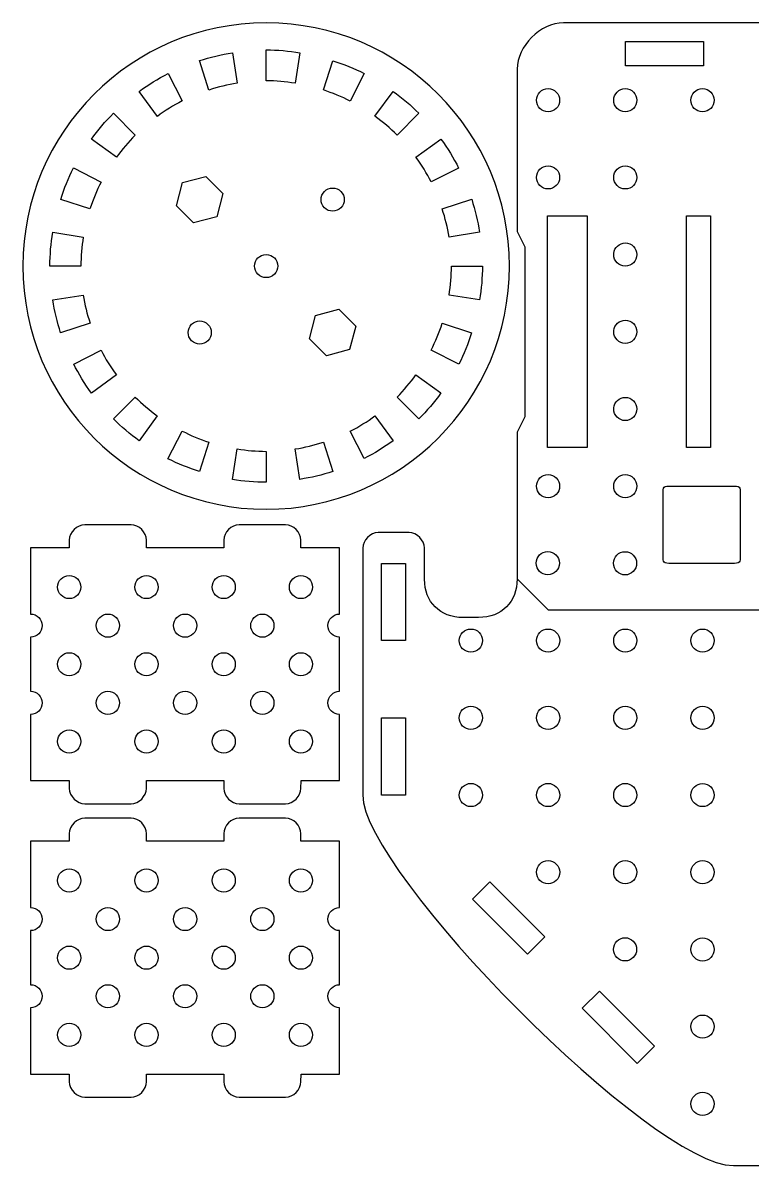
# Model space of a CAD drawing. Extents: x 3 to 312, y -223 to -75.
# Drawn here: x 2.8 to 97.3, y -223.1 to -75 of the extents above; entities that cross this region are included whole.
import ezdxf

# ---------------------------------------------------------------- set-up
doc = ezdxf.new("R2010")
doc.units = 0
doc.layers.add('Transparent', color=7, linetype='CONTINUOUS')

msp = doc.modelspace()

# ---------------------------------------------------------------- linework, layer by layer
at = {"layer": 'Transparent', "color": 7}
for p, q in [((34.325278, -75.025699), (34.325278, -75.025699)), ((198.828886, -75.032599), (72.827698, -75.032599)), ((72.827698, -75.032599), (72.827698, -75.032602)), ((80.836855, -77.454641), (90.93677, -77.454641)), ((80.836855, -80.604837), (80.836855, -77.454641)), ((80.836855, -77.454641), (80.836855, -77.454641)), ((90.93677, -77.454641), (90.93677, -80.604837)), ((29.950269, -78.903497), (30.573162, -82.834215)), ((29.950269, -78.903497), (29.950269, -78.903497)), ((34.325278, -82.524431), (34.325278, -78.524811)), ((34.325278, -78.524811), (34.325278, -78.524811)), ((38.703024, -78.885858), (38.075193, -82.849096)), ((41.737478, -83.713402), (42.967233, -79.927656)), ((42.967233, -79.927656), (42.967233, -79.927656)), ((66.82771, -81.032581), (66.82771, -90.032823)), ((90.93677, -80.604837), (80.836855, -80.604837)), ((21.626943, -81.602247), (21.626943, -81.602247)), ((48.417649, -87.12763), (50.763057, -83.899714)), ((50.763057, -83.899714), (50.763057, -83.899714)), ((70.830073, -83.545085), (70.830073, -83.545085)), ((80.82582, -83.545085), (80.82582, -83.545085)), ((90.825969, -83.545085), (90.825969, -83.545085)), ((14.538847, -86.738471), (14.538847, -86.738471)), ((53.718121, -92.435282), (56.954872, -90.083798)), ((56.954872, -90.083798), (56.954872, -90.083798)), ((66.82771, -90.032823), (66.82771, -91.032728)), ((66.82771, -91.032728), (66.82771, -102.033883)), ((9.377285, -93.81332), (9.377285, -93.81332)), ((70.829537, -93.537162), (70.829537, -93.537162)), ((80.828586, -93.53434), (80.828586, -93.53434)), ((22.705653, -98.721892), (23.509873, -95.722178)), ((23.509873, -95.722178), (26.522285, -94.905277)), ((26.522285, -94.905277), (28.729884, -97.112895)), ((26.522285, -94.905277), (26.522285, -94.905277)), ((28.729884, -97.112895), (27.919059, -100.131349)), ((42.937204, -96.417265), (42.938023, -96.41726)), ((42.938023, -96.41726), (42.938023, -96.41726)), ((24.91328, -100.929508), (22.705653, -98.721892)), ((57.122427, -99.118767), (60.938495, -97.879083)), ((60.938495, -97.879083), (60.938495, -97.879083)), ((27.919059, -100.131349), (24.91328, -100.929508)), ((70.774955, -100.03383), (73.775231, -100.03383)), ((70.774955, -130.033722), (70.774955, -100.03383)), ((70.774955, -100.03383), (70.774955, -100.03383)), ((73.775231, -100.03383), (73.775231, -100.036653)), ((73.775231, -100.036653), (75.874795, -100.036653)), ((75.874795, -100.036653), (75.874795, -130.036545)), ((88.774891, -100.036653), (91.874933, -100.036653)), ((88.774891, -130.036545), (88.774891, -100.036653)), ((88.774891, -100.036653), (88.774891, -100.036653)), ((91.874933, -100.036653), (91.874933, -130.036545)), ((6.68624, -102.148245), (10.650022, -102.776079)), ((6.68624, -102.148245), (6.68624, -102.148245)), ((66.82771, -102.033883), (67.827624, -104.033693)), ((80.82582, -103.536386), (80.82582, -103.536386)), ((34.325278, -105.023937), (34.325278, -105.023937)), ((67.827624, -104.033693), (67.827624, -126.033795)), ((58.325173, -106.525997), (58.325173, -106.525997)), ((6.703878, -110.900992), (10.634585, -110.278119)), ((10.634585, -110.278119), (10.634585, -110.278119)), ((61.964288, -110.903749), (58.000533, -110.275915)), ((40.723227, -112.935529), (43.735611, -112.118628)), ((43.735611, -112.118628), (45.943238, -114.326244)), ((43.735611, -112.118628), (43.735611, -112.118628)), ((25.724951, -113.630067), (25.725205, -113.630061)), ((39.919007, -115.935244), (40.723227, -112.935529)), ((57.136764, -113.937638), (57.136764, -113.937638)), ((80.82582, -113.535982), (80.82582, -113.535982)), ((45.943238, -114.326244), (45.132413, -117.344701)), ((42.126634, -118.142859), (39.919007, -115.935244)), ((9.402628, -119.224343), (12.941977, -117.421319)), ((12.941977, -117.421319), (12.941977, -117.421319)), ((45.132413, -117.344701), (42.126634, -118.142859)), ((53.721988, -120.618366), (56.949904, -122.963788)), ((53.721988, -120.618366), (53.721988, -120.618366)), ((14.538847, -126.312422), (17.365472, -123.485789)), ((17.365472, -123.485789), (17.365472, -123.485789)), ((54.111708, -126.312422), (51.285055, -123.485789)), ((80.82582, -123.536679), (80.82582, -123.536679)), ((48.414884, -125.918855), (50.766387, -129.155588)), ((48.414884, -125.918855), (48.414884, -125.918855)), ((67.827624, -126.033795), (66.82771, -128.033605)), ((21.614243, -131.473451), (23.440983, -127.888345)), ((23.440983, -127.888345), (23.440983, -127.888345)), ((66.82771, -128.033605), (66.82771, -147.032893)), ((29.947531, -134.164482), (30.575363, -130.201244)), ((30.575363, -130.201244), (30.575363, -130.201244)), ((41.73251, -129.32316), (41.73251, -129.32316)), ((72.775318, -130.033722), (70.774955, -130.033722)), ((72.775318, -130.036545), (72.775318, -130.033722)), ((75.874795, -130.036545), (72.775318, -130.036545)), ((91.874933, -130.036545), (88.774891, -130.036545)), ((34.325278, -130.525909), (34.325278, -134.525529)), ((70.828436, -133.525252), (70.828436, -133.525252)), ((80.828586, -133.53908), (80.828586, -133.53908)), ((85.717295, -143.917362), (85.717295, -136.139163)), ((86.828545, -135.028463), (94.606195, -135.028463)), ((86.828545, -135.028463), (86.828545, -135.028463)), ((95.717445, -136.139163), (95.717445, -143.917362)), ((16.832072, -140.022992), (10.832112, -140.022992)), ((10.832112, -140.022992), (10.832112, -140.022992)), ((36.830649, -140.022992), (30.830689, -140.022992)), ((8.832286, -142.022802), (8.828899, -142.022802)), ((8.828899, -142.022802), (8.828899, -143.021603)), ((18.832435, -143.021603), (18.832435, -142.022802)), ((28.830863, -142.022802), (28.833685, -143.021603)), ((38.834399, -143.021603), (38.831012, -142.022802)), ((52.827936, -141.041732), (48.827775, -141.041732)), ((8.828899, -143.021603), (3.828288, -143.021603)), ((3.828288, -143.021603), (3.828288, -146.097935)), ((28.833685, -143.021603), (18.832435, -143.021603)), ((43.826204, -143.021603), (38.834399, -143.021603)), ((43.826204, -146.097935), (43.826204, -143.021603)), ((46.827976, -143.041539), (46.827976, -152.042334)), ((54.827763, -147.079191), (54.827763, -143.033273)), ((70.792058, -143.503399), (70.792058, -143.503399)), ((80.792207, -143.517171), (80.792207, -143.517171)), ((49.279217, -145.033001), (52.379259, -145.033001)), ((49.279217, -149.719984), (49.279217, -145.033001)), ((49.279217, -145.033001), (49.279217, -145.033001)), ((52.379259, -145.033001), (52.379259, -149.716126)), ((94.606195, -145.028059), (86.828545, -145.028059)), ((3.828288, -146.097935), (3.828288, -146.097935)), ((3.828288, -146.097935), (3.828288, -151.597961)), ((43.829026, -146.097935), (43.826204, -146.097935)), ((43.829026, -151.597961), (43.829026, -146.097935)), ((8.826782, -146.597889), (8.826782, -146.597889)), ((18.828032, -146.597889), (18.828032, -146.597889)), ((28.829282, -146.597889), (28.829282, -146.597889)), ((38.830532, -146.597889), (38.830532, -146.597889)), ((66.828585, -147.027987), (70.828606, -151.027988)), ((49.279217, -155.033701), (49.279217, -149.719984)), ((52.379259, -149.716126), (52.379259, -155.033701)), ((70.828606, -151.027988), (200.8286, -151.027988)), ((13.827393, -151.598514), (13.827393, -151.598514)), ((23.828643, -151.598514), (23.828643, -151.598514)), ((33.829893, -151.598514), (33.829893, -151.598514)), ((46.827976, -152.042334), (46.827976, -175.032422)), ((61.827636, -152.033518), (59.827273, -152.042887)), ((60.833254, -153.530562), (60.833254, -153.530562)), ((70.833403, -153.530562), (70.833403, -153.530562)), ((80.829122, -153.530562), (80.829122, -153.530562)), ((90.829271, -153.534965), (90.829271, -153.534965)), ((3.828288, -154.596572), (3.828288, -161.599211)), ((43.829026, -161.599211), (43.829026, -154.596572)), ((52.379259, -155.033701), (49.279217, -155.033701)), ((8.826782, -156.599139), (8.826782, -156.599139)), ((18.828032, -156.599139), (18.828032, -156.599139)), ((28.829282, -156.599139), (28.829282, -156.599139)), ((38.830532, -156.599139), (38.830532, -156.599139)), ((13.827393, -161.599764), (13.827393, -161.599764)), ((23.828643, -161.599764), (23.828643, -161.599764)), ((33.829893, -161.599764), (33.829893, -161.599764)), ((60.833254, -163.530703), (60.833254, -163.530703)), ((70.833403, -163.530703), (70.833403, -163.530703)), ((80.829122, -163.530703), (80.829122, -163.530703)), ((90.829271, -163.535134), (90.829271, -163.535134)), ((3.828288, -164.597822), (3.828288, -171.098306)), ((43.829026, -171.098306), (43.829026, -164.597822)), ((49.279217, -165.033336), (52.379259, -165.033336)), ((49.279217, -169.720322), (49.279217, -165.033336)), ((49.279217, -165.033336), (49.279217, -165.033336)), ((52.379259, -165.033336), (52.379259, -169.716461)), ((8.826782, -166.600389), (8.826782, -166.600389)), ((18.828032, -166.600389), (18.828032, -166.600389)), ((28.829282, -166.600389), (28.829282, -166.600389)), ((38.830532, -166.600389), (38.830532, -166.600389)), ((49.279217, -175.034036), (49.279217, -169.720322)), ((52.379259, -169.716461), (52.379259, -175.034036)), ((3.828288, -171.098306), (3.83111, -171.098306)), ((3.83111, -171.098306), (3.83111, -173.17308)), ((43.829026, -173.17308), (43.829026, -171.098306)), ((43.829026, -171.098306), (43.829026, -171.098306)), ((3.83111, -173.17308), (8.831721, -173.17308)), ((8.831721, -173.17308), (8.831721, -174.172984)), ((18.83187, -174.172984), (18.834693, -173.17308)), ((18.834693, -173.17308), (28.835943, -173.17308)), ((28.835943, -173.17308), (28.832556, -174.172984)), ((38.832705, -174.172984), (38.837221, -173.17308)), ((38.837221, -173.17308), (43.829026, -173.17308)), ((60.833254, -173.530898), (60.833254, -173.530898)), ((70.833403, -173.530898), (70.833403, -173.530898)), ((80.829122, -173.530898), (80.829122, -173.530898)), ((90.829271, -173.5353), (90.829271, -173.5353)), ((10.831548, -176.173344), (16.831508, -176.173344)), ((30.832919, -176.173344), (36.832907, -176.173344)), ((52.379259, -175.034036), (49.279217, -175.034036)), ((16.832072, -178.022989), (10.832112, -178.022989)), ((10.832112, -178.022989), (10.832112, -178.022989)), ((36.830649, -178.022989), (30.830689, -178.022989)), ((8.832286, -180.022799), (8.828899, -180.022799)), ((8.828899, -180.022799), (8.828899, -181.021601)), ((18.832435, -181.021601), (18.832435, -180.022799)), ((28.830863, -180.022799), (28.833685, -181.021601)), ((38.834399, -181.021601), (38.831012, -180.022799)), ((8.828899, -181.021601), (3.828288, -181.021601)), ((3.828288, -181.021601), (3.828288, -184.097933)), ((28.833685, -181.021601), (18.832435, -181.021601)), ((43.826204, -181.021601), (38.834399, -181.021601)), ((43.826204, -184.097933), (43.826204, -181.021601)), ((70.833403, -183.531623), (70.833403, -183.531623)), ((80.829122, -183.531623), (80.829122, -183.531623)), ((90.829271, -183.531623), (90.829271, -183.531623)), ((3.828288, -184.097933), (3.828288, -184.097933)), ((3.828288, -184.097933), (3.828288, -189.597959)), ((8.826782, -184.597887), (8.826782, -184.597887)), ((18.828032, -184.597887), (18.828032, -184.597887)), ((28.829282, -184.597887), (28.829282, -184.597887)), ((38.830532, -184.597887), (38.830532, -184.597887)), ((43.829026, -184.097933), (43.826204, -184.097933)), ((43.829026, -189.597959), (43.829026, -184.097933)), ((61.043256, -188.50468), (63.270723, -186.277219)), ((63.270723, -186.277219), (70.412271, -193.418765)), ((63.270723, -186.277219), (63.270723, -186.277219)), ((68.184804, -195.646226), (61.043256, -188.50468)), ((13.827393, -189.598512), (13.827393, -189.598512)), ((23.828643, -189.598512), (23.828643, -189.598512)), ((33.829893, -189.598512), (33.829893, -189.598512)), ((3.828288, -192.59657), (3.828288, -199.599206)), ((43.829026, -199.599206), (43.829026, -192.59657)), ((70.412271, -193.418765), (68.184804, -195.646226)), ((80.793308, -193.520238), (80.793308, -193.520238)), ((90.829271, -193.534151), (90.829271, -193.534151)), ((8.826782, -194.599134), (8.826782, -194.599134)), ((18.828032, -194.599134), (18.828032, -194.599134)), ((28.829282, -194.599134), (28.829282, -194.599134)), ((38.830532, -194.599134), (38.830532, -194.599134)), ((13.827393, -199.599759), (13.827393, -199.599759)), ((23.828643, -199.599759), (23.828643, -199.599759)), ((33.829893, -199.599759), (33.829893, -199.599759)), ((75.244762, -202.645188), (77.47223, -200.417726)), ((77.47223, -200.417726), (84.613778, -207.559823)), ((77.47223, -200.417726), (77.47223, -200.417726)), ((3.828288, -202.597817), (3.828288, -209.098301)), ((43.829026, -209.098301), (43.829026, -202.597817)), ((82.386311, -209.787284), (75.244762, -202.645188)), ((90.829271, -203.534284), (90.829271, -203.534284)), ((8.826782, -204.600384), (8.826782, -204.600384)), ((18.828032, -204.600384), (18.828032, -204.600384)), ((28.829282, -204.600384), (28.829282, -204.600384)), ((38.830532, -204.600384), (38.830532, -204.600384)), ((84.613778, -207.559823), (82.386311, -209.787284)), ((3.828288, -209.098301), (3.83111, -209.098301)), ((3.83111, -209.098301), (3.83111, -211.173074)), ((43.829026, -211.173074), (43.829026, -209.098301)), ((43.829026, -209.098301), (43.829026, -209.098301)), ((3.83111, -211.173074), (8.831721, -211.173074)), ((8.831721, -211.173074), (8.831721, -212.172979)), ((18.83187, -212.172979), (18.834693, -211.173074)), ((18.834693, -211.173074), (28.835943, -211.173074)), ((28.835943, -211.173074), (28.832556, -212.172979)), ((38.832705, -212.172979), (38.837221, -211.173074)), ((38.837221, -211.173074), (43.829026, -211.173074)), ((10.831548, -214.173339), (16.831508, -214.173339)), ((30.832919, -214.173339), (36.832907, -214.173339)), ((90.829271, -213.53443), (90.829271, -213.53443)), ((94.819526, -223.022877), (135.827742, -223.022877))]:
    msp.add_line(p, q, dxfattribs=at)
for points in [[(34.325278, -75.025699), (16.928253, -75.025699), (2.822194, -89.12297), (2.822222, -106.519935)], [(65.828305, -106.519935), (65.828305, -89.12297), (51.722274, -75.025671), (34.325278, -75.025699)], [(72.827698, -75.032602), (69.827676, -75.032551), (66.827682, -78.032554), (66.82771, -81.032581)], [(25.678356, -79.911671), (27.073752, -79.464348), (28.502111, -79.127255), (29.950269, -78.903497)], [(26.918045, -83.727183), (26.918045, -83.727183), (25.678356, -79.911671), (25.678356, -79.911671)], [(34.325278, -78.524811), (35.79173, -78.530335), (37.255482, -78.651056), (38.703024, -78.885858)], [(42.967233, -79.927656), (44.364853, -80.37002), (45.725575, -80.921461), (47.036849, -81.576892)], [(17.884168, -83.895303), (19.069834, -83.03419), (20.32127, -82.267483), (21.626943, -81.602247)], [(21.626943, -81.602247), (21.626943, -81.602247), (23.429948, -85.140498), (23.429948, -85.140498)], [(30.573162, -82.834215), (29.333298, -83.035759), (28.111171, -83.334333), (26.918045, -83.727183)], [(38.075193, -82.849096), (36.835648, -82.642873), (35.581821, -82.534317), (34.325278, -82.524431)], [(47.036849, -81.576892), (47.036849, -81.576892), (45.210137, -85.161995), (45.210137, -85.161995)], [(20.235672, -87.132039), (20.235672, -87.132039), (17.884168, -83.895303), (17.884168, -83.895303)], [(45.210137, -85.161995), (44.092278, -84.588995), (42.931157, -84.104643), (41.737478, -83.713402)], [(50.763057, -83.899714), (51.951848, -84.75687), (53.071505, -85.706039), (54.111708, -86.738471)], [(69.321962, -85.05321), (69.321962, -84.224803), (70.001666, -83.545085), (70.830073, -83.545085)], [(70.830073, -83.545085), (71.658508, -83.545085), (72.329407, -84.224803), (72.329379, -85.05321)], [(79.326514, -85.05321), (79.326514, -84.224803), (79.997385, -83.545085), (80.82582, -83.545085)], [(80.82582, -83.545085), (81.654227, -83.545085), (82.325125, -84.224862), (82.325125, -85.05321)], [(89.326664, -85.05321), (89.326664, -84.224803), (89.997562, -83.545085), (90.825969, -83.545085)], [(90.825969, -83.545085), (91.654404, -83.545085), (92.325275, -84.224862), (92.325275, -85.05321)], [(23.429948, -85.140498), (22.314691, -85.719692), (21.246648, -86.385586), (20.235672, -87.132039)], [(70.830073, -86.552515), (70.001666, -86.552515), (69.321962, -85.881645), (69.321962, -85.05321)], [(72.329379, -85.05321), (72.329379, -85.881645), (71.658508, -86.552518), (70.830073, -86.552515)], [(80.82582, -86.552515), (79.997385, -86.552515), (79.326514, -85.881701), (79.326514, -85.05321)], [(82.325125, -85.05321), (82.325125, -85.881701), (81.654227, -86.552518), (80.82582, -86.552515)], [(90.825969, -86.552515), (89.997562, -86.552515), (89.326664, -85.881701), (89.326664, -85.05321)], [(92.325275, -85.05321), (92.325275, -85.881701), (91.654404, -86.552518), (90.825969, -86.552515)], [(11.700087, -90.087103), (12.557245, -88.898319), (13.506415, -87.778668), (14.538847, -86.738471)], [(14.538847, -86.738471), (14.538847, -86.738471), (17.364936, -89.564551), (17.364936, -89.564551)], [(51.28562, -89.564551), (50.394891, -88.678426), (49.435954, -87.863614), (48.417649, -87.12763)], [(54.111708, -86.738471), (54.111708, -86.738471), (51.28562, -89.564551), (51.28562, -89.564551)], [(14.928003, -92.431974), (14.928003, -92.431974), (11.700087, -90.087103), (11.700087, -90.087103)], [(17.364936, -89.564551), (16.478829, -90.455105), (15.664014, -91.413859), (14.928003, -92.431974)], [(56.954872, -90.083798), (57.815974, -91.269457), (58.582671, -92.520884), (59.247899, -93.826547)], [(55.709114, -95.629575), (55.130097, -94.51433), (54.464386, -93.446282), (53.718121, -92.435282)], [(7.728035, -97.882941), (8.170403, -96.485319), (8.721848, -95.124595), (9.377285, -93.81332)], [(9.377285, -93.81332), (9.377285, -93.81332), (12.962918, -95.640598), (12.962918, -95.640598)], [(59.247899, -93.826547), (59.247899, -93.826547), (55.709114, -95.629575), (55.709114, -95.629575)], [(69.321398, -95.036468), (69.321398, -94.208033), (70.00113, -93.537162), (70.829537, -93.537162)], [(70.829537, -93.537162), (71.657972, -93.537162), (72.328842, -94.208033), (72.328842, -95.036468)], [(79.32928, -95.042465), (79.32928, -94.21403), (80.00015, -93.53434), (80.828586, -93.53434)], [(80.828586, -93.53434), (81.656992, -93.53434), (82.327891, -94.21403), (82.327891, -95.042465)], [(12.962918, -95.640598), (12.389736, -96.758441), (11.905205, -97.919561), (11.513792, -99.113255)], [(70.829537, -96.535773), (70.00113, -96.535773), (69.321426, -95.864906), (69.321398, -95.036468)], [(72.328842, -95.036468), (72.328842, -95.864906), (71.657972, -96.535773), (70.829537, -96.535773)], [(80.828586, -96.541771), (80.000122, -96.541771), (79.32928, -95.870872), (79.32928, -95.042465)], [(82.327891, -95.042465), (82.327891, -95.870872), (81.656992, -96.541771), (80.828586, -96.541771)], [(41.874045, -98.979866), (41.288264, -98.394114), (41.294671, -97.439057), (41.880536, -96.853276)], [(41.880536, -96.853276), (42.173257, -96.560527), (42.555329, -96.415826), (42.937204, -96.417265)], [(42.938023, -96.41726), (43.319926, -96.420223), (43.701885, -96.56664), (43.994691, -96.859336)], [(43.994691, -96.859336), (44.580415, -97.445116), (44.58637, -98.388046), (44.000618, -98.973798)], [(11.513792, -99.113255), (11.513792, -99.113255), (7.728035, -97.882941), (7.728035, -97.882941)], [(44.000618, -98.973798), (43.414781, -99.559578), (42.459854, -99.565525), (41.874045, -98.979866)], [(58.015406, -102.773875), (57.813857, -101.534014), (57.51528, -100.31189), (57.122427, -99.118767)], [(60.938495, -97.879083), (61.385811, -99.274482), (61.722898, -100.702843), (61.946649, -102.151002)], [(6.325193, -106.525997), (6.330716, -105.059543), (6.451437, -103.595789), (6.68624, -102.148245)], [(61.946649, -102.151002), (61.946649, -102.151002), (58.015406, -102.773875), (58.015406, -102.773875)], [(10.650022, -102.776079), (10.443798, -104.015625), (10.335242, -105.269452), (10.325354, -106.525997)], [(79.326514, -104.885761), (79.40325, -104.129462), (80.049172, -103.536386), (80.82582, -103.536386)], [(80.82582, -103.536386), (81.654255, -103.536386), (82.325125, -104.207285), (82.325125, -105.035691)], [(32.825408, -106.523793), (32.825467, -105.695446), (33.496957, -105.023963), (34.325278, -105.023937)], [(34.325278, -105.023937), (35.153587, -105.023978), (35.82506, -105.695457), (35.82512, -106.523793)], [(79.326514, -105.035691), (79.326514, -104.983904), (79.321434, -104.936194), (79.326514, -104.885761)], [(80.82582, -106.534997), (79.997385, -106.534997), (79.326514, -105.864127), (79.326514, -105.035691)], [(82.325125, -105.035691), (82.325125, -105.864127), (81.654255, -106.534997), (80.82582, -106.534997)], [(2.822222, -106.519935), (2.822222, -123.916937), (16.928282, -138.02299), (34.325278, -138.02299)], [(10.325354, -106.525997), (10.325354, -106.525997), (6.325193, -106.525997), (6.325193, -106.525997)], [(33.26455, -107.584697), (32.983259, -107.303305), (32.82529, -106.921677), (32.825408, -106.523793)], [(34.325278, -138.02299), (51.722274, -138.02299), (65.828305, -123.916937), (65.828305, -106.519935)], [(35.82512, -106.523793), (35.825237, -106.921672), (35.667273, -107.303296), (35.385987, -107.584687)], [(58.000533, -110.275915), (58.206748, -109.036368), (58.315295, -107.782541), (58.325173, -106.525997)], [(58.325173, -106.525997), (58.325173, -106.525997), (62.325335, -106.525997), (62.325335, -106.525997)], [(62.325335, -106.525997), (62.319811, -107.992451), (62.199091, -109.456205), (61.964288, -110.903749)], [(34.325278, -108.024199), (33.927407, -108.024187), (33.545842, -107.866089), (33.26455, -107.584697)], [(35.385987, -107.584687), (35.104702, -107.866078), (34.723144, -108.024179), (34.325278, -108.024199)], [(7.712061, -115.172911), (7.264735, -113.777512), (6.927639, -112.349152), (6.703878, -110.900992)], [(10.634585, -110.278119), (10.836318, -111.517995), (11.135084, -112.740119), (11.528129, -113.933227)], [(11.528129, -113.933227), (11.528129, -113.933227), (7.712061, -115.172911), (7.712061, -115.172911)], [(24.667718, -114.066077), (24.960608, -113.773187), (25.342878, -113.628514), (25.724951, -113.630067)], [(25.725205, -113.630061), (26.107277, -113.632883), (26.489547, -113.779825), (26.782437, -114.072687)], [(55.687637, -117.410295), (56.260819, -116.292452), (56.74535, -115.131332), (57.136764, -113.937638)], [(57.136764, -113.937638), (57.136764, -113.937638), (60.921956, -115.167949), (60.921956, -115.167949)], [(79.326514, -114.885357), (79.40325, -114.129055), (80.049172, -113.535982), (80.82582, -113.535982)], [(80.82582, -113.535982), (81.654255, -113.535982), (82.325125, -114.206855), (82.325125, -115.035288)], [(24.661791, -116.192664), (24.076039, -115.606884), (24.082248, -114.651858), (24.667718, -114.066077)], [(26.782437, -114.072687), (27.368218, -114.658496), (27.374116, -115.600844), (26.788364, -116.186596)], [(60.921956, -115.167949), (60.479771, -116.565556), (59.928514, -117.926281), (59.273271, -119.237574)], [(79.326514, -115.035288), (79.326514, -114.983497), (79.321434, -114.93579), (79.326514, -114.885357)], [(80.82582, -116.534593), (79.997385, -116.534593), (79.326514, -115.863692), (79.326514, -115.035288)], [(82.325125, -115.035288), (82.325125, -115.863695), (81.654255, -116.534593), (80.82582, -116.534593)], [(26.788364, -116.186596), (26.202527, -116.77238), (25.247572, -116.778295), (24.661791, -116.192664)], [(12.941977, -117.421319), (13.520823, -118.536545), (14.186354, -119.604593), (14.932434, -120.615611)], [(59.273271, -119.237574), (59.273271, -119.237574), (55.687637, -117.410295), (55.687637, -117.410295)], [(11.695684, -122.967095), (10.834572, -121.781436), (10.067865, -120.530008), (9.402628, -119.224343)], [(14.932434, -120.615611), (14.932434, -120.615611), (11.695684, -122.967095), (11.695684, -122.967095)], [(51.285055, -123.485789), (52.171163, -122.595235), (52.985977, -121.636481), (53.721988, -120.618366)], [(17.365472, -123.485789), (18.256029, -124.371893), (19.214787, -125.186705), (20.232906, -125.922713)], [(56.949904, -122.963788), (56.092927, -124.152552), (55.143946, -125.272203), (54.111708, -126.312422)], [(79.326514, -124.886054), (79.40325, -124.129749), (80.049172, -123.536679), (80.82582, -123.536679)], [(80.82582, -123.536679), (81.654255, -123.536682), (82.325125, -124.207549), (82.325125, -125.035985)], [(79.326514, -125.035985), (79.326514, -124.984202), (79.321434, -124.936484), (79.326514, -124.886054)], [(80.82582, -126.53529), (79.997385, -126.53529), (79.326514, -125.864391), (79.326514, -125.035985)], [(82.325125, -125.035985), (82.325125, -125.864394), (81.654255, -126.53529), (80.82582, -126.53529)], [(17.887498, -129.150629), (16.698728, -128.293649), (15.579071, -127.344664), (14.538847, -126.312422)], [(20.232906, -125.922713), (20.232906, -125.922713), (17.887498, -129.150629), (17.887498, -129.150629)], [(45.220608, -127.909292), (46.335828, -127.330452), (47.40387, -126.664927), (48.414884, -125.918855)], [(23.440983, -127.888345), (24.558826, -128.461534), (25.719947, -128.946072), (26.913642, -129.337491)], [(47.023613, -131.448643), (47.023613, -131.448643), (45.220608, -127.909292), (45.220608, -127.909292)], [(26.913642, -129.337491), (26.913642, -129.337491), (25.683887, -133.122687), (25.683887, -133.122687)], [(30.575363, -130.201244), (31.814908, -130.407467), (33.068734, -130.516023), (34.325278, -130.525909)], [(38.077394, -130.216679), (39.317272, -130.014954), (40.5394, -129.716197), (41.73251, -129.32316)], [(38.700258, -134.146843), (38.700258, -134.146843), (38.077394, -130.216679), (38.077394, -130.216679)], [(41.73251, -129.32316), (41.73251, -129.32316), (42.9722, -133.139222), (42.9722, -133.139222)], [(50.766387, -129.155588), (49.580721, -130.016701), (48.329285, -130.783408), (47.023613, -131.448643)], [(25.683887, -133.122687), (24.286257, -132.680324), (22.925526, -132.128884), (21.614243, -131.473451)], [(42.9722, -133.139222), (41.576779, -133.586359), (40.148411, -133.923268), (38.700258, -134.146843)], [(34.325278, -134.525529), (32.858826, -134.520005), (31.395074, -134.399285), (29.947531, -134.164482)], [(69.329131, -135.033377), (69.329131, -134.204941), (70.000001, -133.525252), (70.828436, -133.525252)], [(70.828436, -133.525252), (71.656843, -133.525252), (72.327742, -134.204941), (72.327742, -135.033377)], [(79.32928, -135.047205), (79.32928, -134.21877), (80.00015, -133.53908), (80.828586, -133.53908)], [(80.828586, -133.53908), (81.656992, -133.53908), (82.327891, -134.21877), (82.327891, -135.047205)], [(70.828436, -136.532682), (69.999973, -136.532682), (69.329131, -135.861783), (69.329131, -135.033377)], [(72.327742, -135.033377), (72.327742, -135.861783), (71.656843, -136.532682), (70.828436, -136.532682)], [(80.828586, -136.546511), (80.000122, -136.546511), (79.32928, -135.875612), (79.32928, -135.047205)], [(82.327891, -135.047205), (82.327891, -135.875612), (81.656992, -136.546511), (80.828586, -136.546511)], [(85.717295, -136.139163), (85.717295, -135.028051), (85.717436, -135.028463), (86.828545, -135.028463)], [(94.606195, -135.028463), (95.717304, -135.028463), (95.717445, -135.028181), (95.717445, -136.139163)], [(10.832112, -140.022992), (9.832114, -140.022992), (8.832286, -141.022804), (8.832286, -142.022802)], [(18.832435, -142.022802), (18.832435, -141.022804), (17.83207, -140.022992), (16.832072, -140.022992)], [(30.830689, -140.022992), (29.830691, -140.022992), (28.830863, -141.022804), (28.830863, -142.022802)], [(38.831012, -142.022802), (38.831012, -141.022804), (37.830647, -140.022992), (36.830649, -140.022992)], [(48.827775, -141.041732), (47.827777, -141.041732), (46.827976, -142.041541), (46.827976, -143.041539)], [(54.827763, -143.033273), (54.827904, -142.041629), (53.827906, -141.04173), (52.827936, -141.041732)], [(69.292752, -145.002704), (69.292752, -144.174213), (69.963594, -143.503399), (70.792058, -143.503399)], [(70.792058, -143.503399), (71.620465, -143.503399), (72.291363, -144.174213), (72.291363, -145.002704)], [(79.292902, -145.016477), (79.292902, -144.187988), (79.963744, -143.517171), (80.792207, -143.517171)], [(80.792207, -143.517171), (81.620614, -143.517171), (82.291513, -144.187985), (82.291513, -145.016477)], [(70.792058, -146.510829), (69.963594, -146.510829), (69.292752, -145.831055), (69.292752, -145.002704)], [(72.291363, -145.002704), (72.291363, -145.831111), (71.620465, -146.510829), (70.792058, -146.510829)], [(80.792207, -146.524602), (79.963744, -146.524602), (79.292902, -145.84483), (79.292902, -145.016477)], [(82.291513, -145.016477), (82.291513, -145.844887), (81.620614, -146.524602), (80.792207, -146.524602)], [(86.828545, -145.028059), (85.717436, -145.028059), (85.717295, -145.028341), (85.717295, -143.917362)], [(95.717445, -143.917362), (95.717445, -145.028474), (95.717304, -145.028059), (94.606195, -145.028059)], [(7.327477, -148.097195), (7.327477, -147.268788), (7.998319, -146.597889), (8.826782, -146.597889)], [(8.826782, -146.597889), (9.655217, -146.597889), (10.326088, -147.268788), (10.326088, -148.097195)], [(17.328727, -148.097195), (17.328727, -147.268788), (17.999597, -146.597889), (18.828032, -146.597889)], [(18.828032, -146.597889), (19.656496, -146.597889), (20.327338, -147.268788), (20.327338, -148.097195)], [(27.329977, -148.097195), (27.329977, -147.268788), (28.000819, -146.597889), (28.829282, -146.597889)], [(28.829282, -146.597889), (29.657717, -146.597889), (30.328588, -147.268788), (30.328588, -148.097195)], [(37.331227, -148.097195), (37.331227, -147.268788), (38.002097, -146.597889), (38.830532, -146.597889)], [(38.830532, -146.597889), (39.658996, -146.597889), (40.329838, -147.268788), (40.329838, -148.097195)], [(59.827273, -152.042887), (56.827279, -152.042887), (54.827734, -150.042524), (54.827763, -147.079191)], [(66.82771, -147.032893), (66.82771, -150.032887), (64.82763, -152.033518), (61.827636, -152.033518)], [(8.826782, -149.5965), (7.998319, -149.5965), (7.327477, -148.92563), (7.327477, -148.097195)], [(10.326088, -148.097195), (10.326088, -148.92563), (9.655217, -149.5965), (8.826782, -149.5965)], [(18.828032, -149.5965), (17.999597, -149.5965), (17.328727, -148.92563), (17.328727, -148.097195)], [(20.327338, -148.097195), (20.327338, -148.92563), (19.656496, -149.5965), (18.828032, -149.5965)], [(28.829282, -149.5965), (28.000819, -149.5965), (27.329977, -148.92563), (27.329977, -148.097195)], [(30.328588, -148.097195), (30.328588, -148.92563), (29.657717, -149.5965), (28.829282, -149.5965)], [(38.830532, -149.5965), (38.002097, -149.5965), (37.331227, -148.92563), (37.331227, -148.097195)], [(40.329838, -148.097195), (40.329838, -148.92563), (39.658996, -149.5965), (38.830532, -149.5965)], [(3.828288, -151.597961), (4.656695, -151.597961), (5.327594, -152.268832), (5.327594, -153.097267)], [(12.328088, -153.09782), (12.328088, -152.269385), (12.998986, -151.598514), (13.827393, -151.598514)], [(13.827393, -151.598514), (14.655856, -151.598514), (15.326699, -152.269385), (15.326699, -153.09782)], [(22.329338, -153.09782), (22.329338, -152.269385), (23.000236, -151.598514), (23.828643, -151.598514)], [(23.828643, -151.598514), (24.657106, -151.598514), (25.327949, -152.269385), (25.327949, -153.09782)], [(32.330588, -153.09782), (32.330588, -152.269385), (33.001486, -151.598514), (33.829893, -151.598514)], [(33.829893, -151.598514), (34.6583, -151.598514), (35.329199, -152.269385), (35.329199, -153.09782)], [(42.329721, -153.097267), (42.329721, -152.268832), (43.000591, -151.597961), (43.829026, -151.597961)], [(5.327594, -153.097267), (5.327594, -153.925674), (4.656695, -154.596572), (3.828288, -154.596572)], [(13.827393, -154.597125), (12.999014, -154.597125), (12.328088, -153.926227), (12.328088, -153.09782)], [(15.326699, -153.09782), (15.326699, -153.926227), (14.655828, -154.597125), (13.827393, -154.597125)], [(23.828643, -154.597125), (23.000264, -154.597125), (22.329338, -153.926227), (22.329338, -153.09782)], [(25.327949, -153.09782), (25.327949, -153.926227), (24.657078, -154.597125), (23.828643, -154.597125)], [(33.829893, -154.597125), (33.001486, -154.597125), (32.330616, -153.926227), (32.330588, -153.09782)], [(35.329199, -153.09782), (35.329199, -153.926227), (34.658328, -154.597125), (33.829893, -154.597125)], [(43.829026, -154.596572), (43.000591, -154.596572), (42.329749, -153.925674), (42.329721, -153.097267)], [(59.325115, -155.029868), (59.325115, -154.201433), (60.004791, -153.530562), (60.833254, -153.530562)], [(60.833254, -153.530562), (61.661661, -153.530562), (62.33256, -154.201405), (62.33256, -155.029868)], [(69.325264, -155.029868), (69.325264, -154.201433), (70.00494, -153.530562), (70.833403, -153.530562)], [(70.833403, -153.530562), (71.66181, -153.530562), (72.332709, -154.201405), (72.332709, -155.029868)], [(79.329816, -155.029868), (79.329816, -154.201433), (80.000715, -153.530562), (80.829122, -153.530562)], [(80.829122, -153.530562), (81.657557, -153.530562), (82.328427, -154.201405), (82.328427, -155.029868)], [(89.329429, -155.035374), (89.329204, -154.206857), (90.000751, -153.535053), (90.829271, -153.534965)], [(90.829271, -153.534965), (91.657819, -153.535036), (92.329367, -154.206843), (92.329141, -155.035374)], [(60.833254, -156.537993), (60.004819, -156.537965), (59.325115, -155.858275), (59.325115, -155.029868)], [(62.33256, -155.029868), (62.33256, -155.858275), (61.661661, -156.537993), (60.833254, -156.537993)], [(70.833403, -156.537993), (70.004968, -156.537965), (69.325264, -155.858275), (69.325264, -155.029868)], [(72.332709, -155.029868), (72.332709, -155.858275), (71.66181, -156.537993), (70.833403, -156.537993)], [(80.829122, -156.537993), (80.000715, -156.537965), (79.329816, -155.858303), (79.329816, -155.029868)], [(82.328427, -155.029868), (82.328427, -155.858331), (81.657557, -156.537965), (80.829122, -156.537993)], [(90.829271, -156.53523), (90.000977, -156.535143), (89.329486, -155.863691), (89.329429, -155.035374)], [(92.329141, -155.035374), (92.329056, -155.863705), (91.657593, -156.53516), (90.829271, -156.53523)], [(7.327477, -158.098445), (7.327477, -157.270038), (7.998319, -156.599139), (8.826782, -156.599139)], [(8.826782, -156.599139), (9.655189, -156.599139), (10.326088, -157.270038), (10.326088, -158.098445)], [(17.328727, -158.098445), (17.328727, -157.270038), (17.999597, -156.599139), (18.828032, -156.599139)], [(18.828032, -156.599139), (19.656467, -156.599139), (20.327338, -157.270038), (20.327338, -158.098445)], [(27.329977, -158.098445), (27.329977, -157.270038), (28.000819, -156.599139), (28.829282, -156.599139)], [(28.829282, -156.599139), (29.657689, -156.599139), (30.328588, -157.270038), (30.328588, -158.098445)], [(37.331227, -158.098445), (37.331227, -157.270038), (38.002097, -156.599139), (38.830532, -156.599139)], [(38.830532, -156.599139), (39.658967, -156.599139), (40.329838, -157.270038), (40.329838, -158.098445)], [(8.826782, -159.59775), (7.998347, -159.59775), (7.327477, -158.92688), (7.327477, -158.098445)], [(10.326088, -158.098445), (10.326088, -158.92688), (9.655217, -159.59775), (8.826782, -159.59775)], [(18.828032, -159.59775), (17.999625, -159.59775), (17.328727, -158.92688), (17.328727, -158.098445)], [(20.327338, -158.098445), (20.327338, -158.92688), (19.656496, -159.59775), (18.828032, -159.59775)], [(28.829282, -159.59775), (28.000847, -159.59775), (27.329977, -158.92688), (27.329977, -158.098445)], [(30.328588, -158.098445), (30.328588, -158.92688), (29.657717, -159.59775), (28.829282, -159.59775)], [(38.830532, -159.59775), (38.002125, -159.59775), (37.331227, -158.92688), (37.331227, -158.098445)], [(40.329838, -158.098445), (40.329838, -158.92688), (39.658996, -159.59775), (38.830532, -159.59775)], [(3.828288, -161.599211), (4.656695, -161.599211), (5.327594, -162.270082), (5.327594, -163.098517)], [(12.328088, -163.09907), (12.328088, -162.270635), (12.998986, -161.599764), (13.827393, -161.599764)], [(13.827393, -161.599764), (14.655856, -161.599764), (15.326699, -162.270635), (15.326699, -163.09907)], [(22.329338, -163.09907), (22.329338, -162.270635), (23.000236, -161.599764), (23.828643, -161.599764)], [(23.828643, -161.599764), (24.657106, -161.599764), (25.327949, -162.270635), (25.327949, -163.09907)], [(32.330588, -163.09907), (32.330588, -162.270635), (33.001486, -161.599764), (33.829893, -161.599764)], [(33.829893, -161.599764), (34.6583, -161.599764), (35.329199, -162.270635), (35.329199, -163.09907)], [(42.329721, -163.098517), (42.329721, -162.270082), (43.000591, -161.599211), (43.829026, -161.599211)], [(5.327594, -163.098517), (5.327594, -163.926924), (4.656695, -164.597822), (3.828288, -164.597822)], [(13.827393, -164.598375), (12.999014, -164.598375), (12.328088, -163.927477), (12.328088, -163.09907)], [(15.326699, -163.09907), (15.326699, -163.927477), (14.655828, -164.598375), (13.827393, -164.598375)], [(23.828643, -164.598375), (23.000264, -164.598375), (22.329338, -163.927477), (22.329338, -163.09907)], [(25.327949, -163.09907), (25.327949, -163.927477), (24.657078, -164.598375), (23.828643, -164.598375)], [(33.829893, -164.598375), (33.001486, -164.598375), (32.330616, -163.927477), (32.330588, -163.09907)], [(35.329199, -163.09907), (35.329199, -163.927477), (34.658328, -164.598375), (33.829893, -164.598375)], [(43.829026, -164.597822), (43.000591, -164.597822), (42.329749, -163.926924), (42.329721, -163.098517)], [(59.325115, -165.030009), (59.325115, -164.201574), (60.004791, -163.530703), (60.833254, -163.530703)], [(60.833254, -163.530703), (61.661661, -163.530703), (62.33256, -164.201546), (62.33256, -165.030009)], [(69.325264, -165.030009), (69.325264, -164.201574), (70.00494, -163.530703), (70.833403, -163.530703)], [(70.833403, -163.530703), (71.66181, -163.530703), (72.332709, -164.201546), (72.332709, -165.030009)], [(79.329816, -165.030009), (79.329816, -164.201574), (80.000715, -163.530703), (80.829122, -163.530703)], [(80.829122, -163.530703), (81.657557, -163.530703), (82.328427, -164.201546), (82.328427, -165.030009)], [(89.329429, -165.035543), (89.329204, -164.207021), (90.000751, -163.535222), (90.829271, -163.535134)], [(90.829271, -163.535134), (91.657819, -163.535205), (92.329367, -164.207009), (92.329141, -165.035543)], [(60.833254, -166.538134), (60.004819, -166.538106), (59.325115, -165.858416), (59.325115, -165.030009)], [(62.33256, -165.030009), (62.33256, -165.858416), (61.661661, -166.538134), (60.833254, -166.538134)], [(70.833403, -166.538134), (70.004968, -166.538106), (69.325264, -165.858416), (69.325264, -165.030009)], [(72.332709, -165.030009), (72.332709, -165.858416), (71.66181, -166.538134), (70.833403, -166.538134)], [(80.829122, -166.538134), (80.000715, -166.538106), (79.329816, -165.858444), (79.329816, -165.030009)], [(82.328427, -165.030009), (82.328427, -165.858472), (81.657557, -166.538106), (80.829122, -166.538134)], [(90.829271, -166.535399), (90.000977, -166.535312), (89.329486, -165.863857), (89.329429, -165.035543)], [(92.329141, -165.035543), (92.329056, -165.863868), (91.657593, -166.535329), (90.829271, -166.535399)], [(7.327477, -168.099142), (7.327477, -167.270763), (7.998319, -166.600389), (8.826782, -166.600389)], [(8.826782, -166.600389), (9.655217, -166.600389), (10.326088, -167.270763), (10.326088, -168.099142)], [(17.328727, -168.099142), (17.328727, -167.270763), (17.999597, -166.600389), (18.828032, -166.600389)], [(18.828032, -166.600389), (19.656496, -166.600389), (20.327338, -167.270763), (20.327338, -168.099142)], [(27.329977, -168.099142), (27.329977, -167.270763), (28.000819, -166.600389), (28.829282, -166.600389)], [(28.829282, -166.600389), (29.657717, -166.600389), (30.328588, -167.270763), (30.328588, -168.099142)], [(37.331227, -168.099142), (37.331227, -167.270763), (38.002097, -166.600389), (38.830532, -166.600389)], [(38.830532, -166.600389), (39.658996, -166.600389), (40.329838, -167.270763), (40.329838, -168.099142)], [(8.826782, -169.598447), (7.998319, -169.598447), (7.327477, -168.927577), (7.327477, -168.099142)], [(10.326088, -168.099142), (10.326088, -168.927577), (9.655217, -169.598447), (8.826782, -169.598447)], [(18.828032, -169.598447), (17.999597, -169.598447), (17.328727, -168.927577), (17.328727, -168.099142)], [(20.327338, -168.099142), (20.327338, -168.927577), (19.656496, -169.598447), (18.828032, -169.598447)], [(28.829282, -169.598447), (28.000819, -169.598447), (27.329977, -168.927577), (27.329977, -168.099142)], [(30.328588, -168.099142), (30.328588, -168.927577), (29.657717, -169.598447), (28.829282, -169.598447)], [(38.830532, -169.598447), (38.002097, -169.598447), (37.331227, -168.927577), (37.331227, -168.099142)], [(40.329838, -168.099142), (40.329838, -168.927577), (39.658996, -169.598447), (38.830532, -169.598447)], [(8.831721, -174.172984), (8.831721, -175.172982), (9.83155, -176.173344), (10.831548, -176.173344)], [(16.831508, -176.173344), (17.831506, -176.173344), (18.83187, -175.172982), (18.83187, -174.172984)], [(28.832556, -174.172984), (28.832556, -175.172982), (29.832921, -176.173344), (30.832919, -176.173344)], [(36.832907, -176.173344), (37.832905, -176.173344), (38.832705, -175.172982), (38.832705, -174.172984)], [(59.325115, -175.030203), (59.325115, -174.201768), (60.004791, -173.530898), (60.833254, -173.530898)], [(60.833254, -173.530898), (61.661661, -173.530898), (62.33256, -174.20174), (62.33256, -175.030203)], [(69.325264, -175.030203), (69.325264, -174.201768), (70.00494, -173.530898), (70.833403, -173.530898)], [(70.833403, -173.530898), (71.66181, -173.530898), (72.332709, -174.20174), (72.332709, -175.030203)], [(79.329816, -175.030203), (79.329816, -174.201768), (80.000715, -173.530898), (80.829122, -173.530898)], [(80.829122, -173.530898), (81.657557, -173.530898), (82.328427, -174.20174), (82.328427, -175.030203)], [(89.329429, -175.03571), (89.329204, -174.207187), (90.000751, -173.535388), (90.829271, -173.5353)], [(90.829271, -173.5353), (91.657819, -173.535371), (92.329367, -174.207176), (92.329141, -175.03571)], [(46.827976, -175.032422), (46.824025, -185.036353), (84.459544, -223.098021), (94.819526, -223.022877)], [(60.833254, -176.538328), (60.004819, -176.5383), (59.325115, -175.85861), (59.325115, -175.030203)], [(62.33256, -175.030203), (62.33256, -175.85861), (61.661661, -176.538328), (60.833254, -176.538328)], [(70.833403, -176.538328), (70.004968, -176.5383), (69.325264, -175.85861), (69.325264, -175.030203)], [(72.332709, -175.030203), (72.332709, -175.85861), (71.66181, -176.538328), (70.833403, -176.538328)], [(80.829122, -176.538328), (80.000715, -176.5383), (79.329816, -175.858638), (79.329816, -175.030203)], [(82.328427, -175.030203), (82.328427, -175.858667), (81.657557, -176.5383), (80.829122, -176.538328)], [(90.829271, -176.535565), (90.000977, -176.535478), (89.329486, -175.864023), (89.329429, -175.03571)], [(92.329141, -175.03571), (92.329056, -175.864035), (91.657593, -176.535495), (90.829271, -176.535565)], [(10.832112, -178.022989), (9.832114, -178.022989), (8.832286, -179.022801), (8.832286, -180.022799)], [(18.832435, -180.022799), (18.832435, -179.022801), (17.83207, -178.022989), (16.832072, -178.022989)], [(30.830689, -178.022989), (29.830691, -178.022989), (28.830863, -179.022801), (28.830863, -180.022799)], [(38.831012, -180.022799), (38.831012, -179.022801), (37.830647, -178.022989), (36.830649, -178.022989)], [(69.325264, -185.030928), (69.325264, -184.202409), (70.00494, -183.531623), (70.833403, -183.531623)], [(70.833403, -183.531623), (71.66181, -183.531623), (72.332709, -184.202409), (72.332709, -185.030928)], [(79.329816, -185.030928), (79.329816, -184.202409), (80.000715, -183.531623), (80.829122, -183.531623)], [(80.829122, -183.531623), (81.657557, -183.531623), (82.328427, -184.202409), (82.328427, -185.030928)], [(89.329966, -185.030928), (89.329966, -184.202409), (90.000836, -183.531623), (90.829271, -183.531623)], [(90.829271, -183.531623), (91.657678, -183.531623), (92.328577, -184.202409), (92.328577, -185.030928)], [(7.327477, -186.097192), (7.327477, -185.268785), (7.998319, -184.597887), (8.826782, -184.597887)], [(8.826782, -184.597887), (9.655217, -184.597887), (10.326088, -185.268785), (10.326088, -186.097192)], [(17.328727, -186.097192), (17.328727, -185.268785), (17.999597, -184.597887), (18.828032, -184.597887)], [(18.828032, -184.597887), (19.656496, -184.597887), (20.327338, -185.268785), (20.327338, -186.097192)], [(27.329977, -186.097192), (27.329977, -185.268785), (28.000819, -184.597887), (28.829282, -184.597887)], [(28.829282, -184.597887), (29.657717, -184.597887), (30.328588, -185.268785), (30.328588, -186.097192)], [(37.331227, -186.097192), (37.331227, -185.268785), (38.002097, -184.597887), (38.830532, -184.597887)], [(38.830532, -184.597887), (39.658996, -184.597887), (40.329838, -185.268785), (40.329838, -186.097192)], [(70.833403, -186.539053), (70.004968, -186.539053), (69.325264, -185.859222), (69.325264, -185.030928)], [(72.332709, -185.030928), (72.332709, -185.859364), (71.66181, -186.539053), (70.833403, -186.539053)], [(80.829122, -186.539053), (80.000715, -186.539053), (79.329816, -185.859222), (79.329816, -185.030928)], [(82.328427, -185.030928), (82.328427, -185.859279), (81.657557, -186.539053), (80.829122, -186.539053)], [(90.829271, -186.539053), (90.000836, -186.539053), (89.329966, -185.859194), (89.329966, -185.030928)], [(92.328577, -185.030928), (92.328577, -185.859307), (91.657678, -186.539053), (90.829271, -186.539053)], [(8.826782, -187.596498), (7.998319, -187.596498), (7.327477, -186.925627), (7.327477, -186.097192)], [(10.326088, -186.097192), (10.326088, -186.925627), (9.655217, -187.596498), (8.826782, -187.596498)], [(18.828032, -187.596498), (17.999597, -187.596498), (17.328727, -186.925627), (17.328727, -186.097192)], [(20.327338, -186.097192), (20.327338, -186.925627), (19.656496, -187.596498), (18.828032, -187.596498)], [(28.829282, -187.596498), (28.000819, -187.596498), (27.329977, -186.925627), (27.329977, -186.097192)], [(30.328588, -186.097192), (30.328588, -186.925627), (29.657717, -187.596498), (28.829282, -187.596498)], [(38.830532, -187.596498), (38.002097, -187.596498), (37.331227, -186.925627), (37.331227, -186.097192)], [(40.329838, -186.097192), (40.329838, -186.925627), (39.658996, -187.596498), (38.830532, -187.596498)], [(3.828288, -189.597959), (4.656695, -189.597959), (5.327594, -190.268829), (5.327594, -191.097264)], [(12.328088, -191.097817), (12.328088, -190.269382), (12.998986, -189.598512), (13.827393, -189.598512)], [(13.827393, -189.598512), (14.655856, -189.598512), (15.326699, -190.269382), (15.326699, -191.097817)], [(22.329338, -191.097817), (22.329338, -190.269382), (23.000236, -189.598512), (23.828643, -189.598512)], [(23.828643, -189.598512), (24.657106, -189.598512), (25.327949, -190.269382), (25.327949, -191.097817)], [(32.330588, -191.097817), (32.330588, -190.269382), (33.001486, -189.598512), (33.829893, -189.598512)], [(33.829893, -189.598512), (34.6583, -189.598512), (35.329199, -190.269382), (35.329199, -191.097817)], [(42.329721, -191.097264), (42.329721, -190.268829), (43.000591, -189.597959), (43.829026, -189.597959)], [(5.327594, -191.097264), (5.327594, -191.925671), (4.656695, -192.59657), (3.828288, -192.59657)], [(13.827393, -192.597123), (12.999014, -192.597123), (12.328088, -191.926224), (12.328088, -191.097817)], [(15.326699, -191.097817), (15.326699, -191.926224), (14.655828, -192.597123), (13.827393, -192.597123)], [(23.828643, -192.597123), (23.000264, -192.597123), (22.329338, -191.926224), (22.329338, -191.097817)], [(25.327949, -191.097817), (25.327949, -191.926224), (24.657078, -192.597123), (23.828643, -192.597123)], [(33.829893, -192.597123), (33.001486, -192.597123), (32.330616, -191.926224), (32.330588, -191.097817)], [(35.329199, -191.097817), (35.329199, -191.926224), (34.658328, -192.597123), (33.829893, -192.597123)], [(43.829026, -192.59657), (43.000591, -192.59657), (42.329749, -191.925671), (42.329721, -191.097264)], [(79.294002, -195.019543), (79.294002, -194.19108), (79.964901, -193.520238), (80.793308, -193.520238)], [(80.793308, -193.520238), (81.621743, -193.520238), (82.292613, -194.19108), (82.292613, -195.019543)], [(89.329966, -195.033457), (89.329966, -194.205022), (90.000949, -193.534151), (90.829271, -193.534151)], [(90.829271, -193.534151), (91.657791, -193.534151), (92.328577, -194.205022), (92.328577, -195.033457)], [(7.327477, -196.098439), (7.327477, -195.270033), (7.998319, -194.599134), (8.826782, -194.599134)], [(8.826782, -194.599134), (9.655189, -194.599134), (10.326088, -195.270033), (10.326088, -196.098439)], [(17.328727, -196.098439), (17.328727, -195.270033), (17.999597, -194.599134), (18.828032, -194.599134)], [(18.828032, -194.599134), (19.656467, -194.599134), (20.327338, -195.270033), (20.327338, -196.098439)], [(27.329977, -196.098439), (27.329977, -195.270033), (28.000819, -194.599134), (28.829282, -194.599134)], [(28.829282, -194.599134), (29.657689, -194.599134), (30.328588, -195.270033), (30.328588, -196.098439)], [(37.331227, -196.098439), (37.331227, -195.270033), (38.002097, -194.599134), (38.830532, -194.599134)], [(38.830532, -194.599134), (39.658967, -194.599134), (40.329838, -195.270033), (40.329838, -196.098439)], [(80.793308, -196.527668), (79.964901, -196.52764), (79.294002, -195.84795), (79.294002, -195.019543)], [(82.292613, -195.019543), (82.292613, -195.84795), (81.621743, -196.527668), (80.793308, -196.527668)], [(90.829271, -196.532762), (90.000949, -196.532762), (89.329966, -195.861836), (89.329966, -195.033457)], [(92.328577, -195.033457), (92.328577, -195.861836), (91.657791, -196.532762), (90.829271, -196.532762)], [(8.826782, -197.597745), (7.998347, -197.597745), (7.327477, -196.926875), (7.327477, -196.098439)], [(10.326088, -196.098439), (10.326088, -196.926875), (9.655217, -197.597745), (8.826782, -197.597745)], [(18.828032, -197.597745), (17.999625, -197.597745), (17.328727, -196.926875), (17.328727, -196.098439)], [(20.327338, -196.098439), (20.327338, -196.926875), (19.656496, -197.597745), (18.828032, -197.597745)], [(28.829282, -197.597745), (28.000847, -197.597745), (27.329977, -196.926875), (27.329977, -196.098439)], [(30.328588, -196.098439), (30.328588, -196.926875), (29.657717, -197.597745), (28.829282, -197.597745)], [(38.830532, -197.597745), (38.002125, -197.597745), (37.331227, -196.926875), (37.331227, -196.098439)], [(40.329838, -196.098439), (40.329838, -196.926875), (39.658996, -197.597745), (38.830532, -197.597745)], [(3.828288, -199.599206), (4.656695, -199.599206), (5.327594, -200.270076), (5.327594, -201.098511)], [(12.328088, -201.099064), (12.328088, -200.270629), (12.998986, -199.599759), (13.827393, -199.599759)], [(13.827393, -199.599759), (14.655856, -199.599759), (15.326699, -200.270629), (15.326699, -201.099064)], [(22.329338, -201.099064), (22.329338, -200.270629), (23.000236, -199.599759), (23.828643, -199.599759)], [(23.828643, -199.599759), (24.657106, -199.599759), (25.327949, -200.270629), (25.327949, -201.099064)], [(32.330588, -201.099064), (32.330588, -200.270629), (33.001486, -199.599759), (33.829893, -199.599759)], [(33.829893, -199.599759), (34.6583, -199.599759), (35.329199, -200.270629), (35.329199, -201.099064)], [(42.329721, -201.098511), (42.329721, -200.270076), (43.000591, -199.599206), (43.829026, -199.599206)], [(5.327594, -201.098511), (5.327594, -201.926918), (4.656695, -202.597817), (3.828288, -202.597817)], [(13.827393, -202.59837), (12.999014, -202.59837), (12.328088, -201.927471), (12.328088, -201.099064)], [(15.326699, -201.099064), (15.326699, -201.927471), (14.655828, -202.59837), (13.827393, -202.59837)], [(23.828643, -202.59837), (23.000264, -202.59837), (22.329338, -201.927471), (22.329338, -201.099064)], [(25.327949, -201.099064), (25.327949, -201.927471), (24.657078, -202.59837), (23.828643, -202.59837)], [(33.829893, -202.59837), (33.001486, -202.59837), (32.330616, -201.927471), (32.330588, -201.099064)], [(35.329199, -201.099064), (35.329199, -201.927471), (34.658328, -202.59837), (33.829893, -202.59837)], [(43.829026, -202.597817), (43.000591, -202.597817), (42.329749, -201.926918), (42.329721, -201.098511)], [(89.329966, -205.033589), (89.329966, -204.20507), (90.000836, -203.534284), (90.829271, -203.534284)], [(90.829271, -203.534284), (91.657678, -203.534284), (92.328577, -204.20507), (92.328577, -205.033589)], [(7.327477, -206.099136), (7.327477, -205.270758), (7.998319, -204.600384), (8.826782, -204.600384)], [(8.826782, -204.600384), (9.655217, -204.600384), (10.326088, -205.270758), (10.326088, -206.099136)], [(17.328727, -206.099136), (17.328727, -205.270758), (17.999597, -204.600384), (18.828032, -204.600384)], [(18.828032, -204.600384), (19.656496, -204.600384), (20.327338, -205.270758), (20.327338, -206.099136)], [(27.329977, -206.099136), (27.329977, -205.270758), (28.000819, -204.600384), (28.829282, -204.600384)], [(28.829282, -204.600384), (29.657717, -204.600384), (30.328588, -205.270758), (30.328588, -206.099136)], [(37.331227, -206.099136), (37.331227, -205.270758), (38.002097, -204.600384), (38.830532, -204.600384)], [(38.830532, -204.600384), (39.658996, -204.600384), (40.329838, -205.270758), (40.329838, -206.099136)], [(90.829271, -206.532895), (90.000836, -206.532895), (89.329966, -205.861996), (89.329966, -205.033589)], [(92.328577, -205.033589), (92.328577, -205.861996), (91.657678, -206.532895), (90.829271, -206.532895)], [(8.826782, -207.598442), (7.998319, -207.598442), (7.327477, -206.927571), (7.327477, -206.099136)], [(10.326088, -206.099136), (10.326088, -206.927571), (9.655217, -207.598442), (8.826782, -207.598442)], [(18.828032, -207.598442), (17.999597, -207.598442), (17.328727, -206.927571), (17.328727, -206.099136)], [(20.327338, -206.099136), (20.327338, -206.927571), (19.656496, -207.598442), (18.828032, -207.598442)], [(28.829282, -207.598442), (28.000819, -207.598442), (27.329977, -206.927571), (27.329977, -206.099136)], [(30.328588, -206.099136), (30.328588, -206.927571), (29.657717, -207.598442), (28.829282, -207.598442)], [(38.830532, -207.598442), (38.002097, -207.598442), (37.331227, -206.927571), (37.331227, -206.099136)], [(40.329838, -206.099136), (40.329838, -206.927571), (39.658996, -207.598442), (38.830532, -207.598442)], [(8.831721, -212.172979), (8.831721, -213.172977), (9.83155, -214.173339), (10.831548, -214.173339)], [(16.831508, -214.173339), (17.831506, -214.173339), (18.83187, -213.172977), (18.83187, -212.172979)], [(28.832556, -212.172979), (28.832556, -213.172977), (29.832921, -214.173339), (30.832919, -214.173339)], [(36.832907, -214.173339), (37.832905, -214.173339), (38.832705, -213.172977), (38.832705, -212.172979)], [(89.329966, -215.033736), (89.329966, -214.205301), (90.000808, -213.53443), (90.829271, -213.53443)], [(90.829271, -213.53443), (91.657678, -213.53443), (92.328577, -214.205301), (92.328577, -215.033736)], [(90.829271, -216.533041), (90.000808, -216.533041), (89.329966, -215.862143), (89.329966, -215.033736)], [(92.328577, -215.033736), (92.328577, -215.862143), (91.657678, -216.533041), (90.829271, -216.533041)]]:
    msp.add_open_spline(points, degree=3, dxfattribs=at)

doc.saveas('drawing.dxf')
